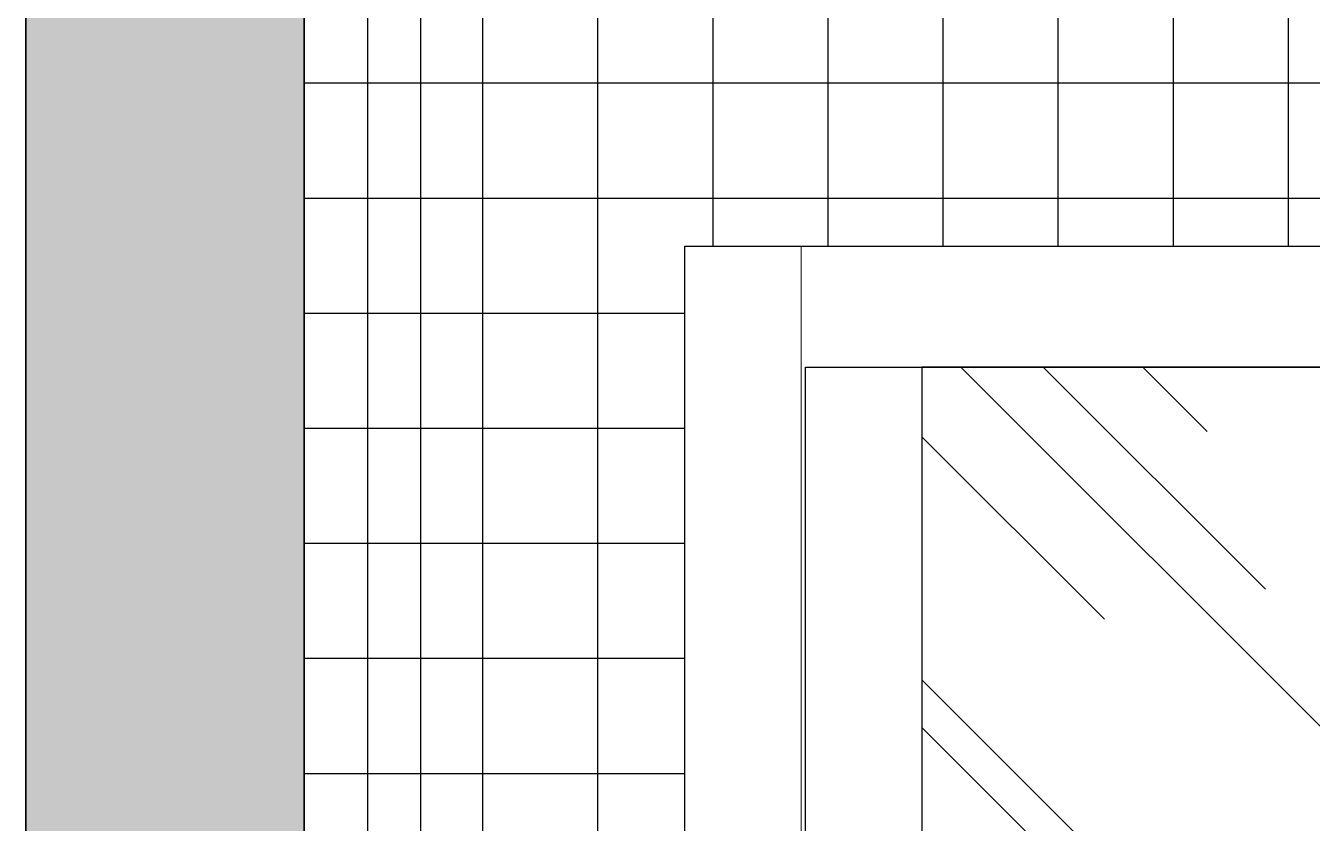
# Model space of a CAD drawing. Header units: millimetres. Extents: x 971.3 to 1010.6, y 593 to 619.8.
# Drawn here: x 983.173 to 983.866, y 617.651 to 618.08 of the extents above; entities that cross this region are included whole.
import ezdxf

# ---------------------------------------------------------------- set-up
doc = ezdxf.new("R2010")
doc.units = ezdxf.units.MM
for name, color, linetype, lineweight in [('1', 253, 'Continuous', 0), ('accesorios de agua potable', 142, 'Continuous', 25), ('www.dwgfree.com', 7, 'Continuous', 70)]:
    doc.layers.add(name, color=color, linetype=linetype, lineweight=lineweight)
doc.layers.add('2', color=42, linetype='Continuous')
doc.layers.add('3', color=135, linetype='Continuous')

msp = doc.modelspace()

# ---------------------------------------------------------------- hatches: boundary and pattern name
at = {"layer": '2'}
h = msp.add_hatch(dxfattribs=at)
h.set_pattern_fill('NET', color=256, scale=0.019528, style=0)
h.set_pattern_definition([(180, (989.43287, 611.78752), (2e-17, 0.06200053), []), (90, (989.43287, 611.78752), (0.06200053, -2e-17), [])])
h.paths.add_polyline_path([(986.93014, 618.75248), (989.43287, 618.75248), (989.43287, 614.16595), (987.36309, 614.16595), (987.36309, 612.85418), (986.84235, 612.85418), (986.84235, 611.78752), (983.32258, 611.78752), (983.32258, 618.16665), (986.93014, 618.16665)])
h.paths.add_polyline_path([(987.12542, 618.60667), (989.28707, 618.60667), (989.28707, 614.36123), (987.16781, 614.36123), (987.16781, 613.04946), (986.64707, 613.04946), (986.64707, 611.9828), (983.52762, 611.9828), (983.52762, 617.96161), (987.12542, 617.96161)], flags=16)
at = {"layer": 'accesorios de agua potable'}
h = msp.add_hatch(dxfattribs=at)
h.set_pattern_fill('AR-RROOF', color=256, scale=0.006509, angle=45, style=0)
h.set_pattern_definition([(135, (987.23048, 612.04789), (-0.140291, 0.37411), [2.48002, -0.33067, 0.826674, -0.165335]), (135, (987.13344, 612.26183), (0.272399, 0.03858), [0.496004, -0.05456, 0.992008, -0.124]), (135, (987.2714, 612.20572), (-0.5295992, 0.6862577), [1.322678, -0.231469, 0.661339, -0.165335])])
h.paths.add_polyline_path([(987.23048, 617.89652), (983.65538, 617.89652), (983.65538, 612.04789), (986.64465, 612.04789), (986.64465, 615.18862), (987.23048, 615.18862)])
h.paths.add_polyline_path([(986.38428, 617.63615), (983.91575, 617.63615), (983.91575, 612.30826), (986.38428, 612.30826)], flags=16)
at = {"layer": 'www.dwgfree.com', "lineweight": 35}
msp.add_hatch(color=256, dxfattribs=at).paths.add_polyline_path([(983.17258, 618.91996), (983.32258, 618.91996), (983.32258, 599.06678), (983.17258, 599.06678)])

# ---------------------------------------------------------------- linework, layer by layer
for points in [[(986.93014, 618.75248), (989.43287, 618.75248), (989.43287, 614.16595), (987.36309, 614.16595), (987.36309, 612.85418), (986.84235, 612.85418), (986.84235, 611.78752), (983.32258, 611.78752), (983.32258, 618.16665), (986.93014, 618.16665), (986.93014, 618.75248)], [(987.12542, 618.60667), (989.28707, 618.60667), (989.28707, 614.36123), (987.16781, 614.36123), (987.16781, 613.04946), (986.64707, 613.04946), (986.64707, 611.9828), (983.52762, 611.9828), (983.52762, 617.96161), (987.12542, 617.96161), (987.12542, 618.60667)], [(987.19051, 618.54158), (989.22198, 618.54158), (989.22198, 614.42632), (987.16781, 614.42632), (987.16781, 615.18862), (986.58198, 615.18862), (986.58198, 612.04789), (983.59271, 612.04789), (983.59271, 617.89652), (987.19051, 617.89652)], [(987.23048, 617.89652), (983.65538, 617.89652), (983.65538, 612.04789), (986.64465, 612.04789), (986.64465, 615.18862), (987.23048, 615.18862), (987.23048, 617.89652)]]:
    msp.add_lwpolyline(points)
at = {"layer": '1'}
for p, q in [((983.59029, 617.96161), (983.59029, 611.9828)), ((987.18809, 617.96161), (983.59029, 617.96161)), ((983.65538, 617.89652), (983.65538, 612.04789)), ((987.25318, 617.89652), (983.65538, 617.89652))]:
    msp.add_line(p, q, dxfattribs=at)
at = {"layer": '3'}
msp.add_line((983.38525, 618.16665), (983.38525, 611.78752), dxfattribs=at)
at = {"layer": 'www.dwgfree.com', "lineweight": 35}
for p, q in [((983.17258, 618.91996), (983.17258, 599.06678)), ((983.32258, 618.76996), (983.32258, 599.06678))]:
    msp.add_line(p, q, dxfattribs=at)
msp.add_lwpolyline([(983.17258, 618.91996), (983.32258, 618.91996), (983.32258, 599.06678), (983.17258, 599.06678)], close=True, dxfattribs=at)

doc.saveas('drawing.dxf')
